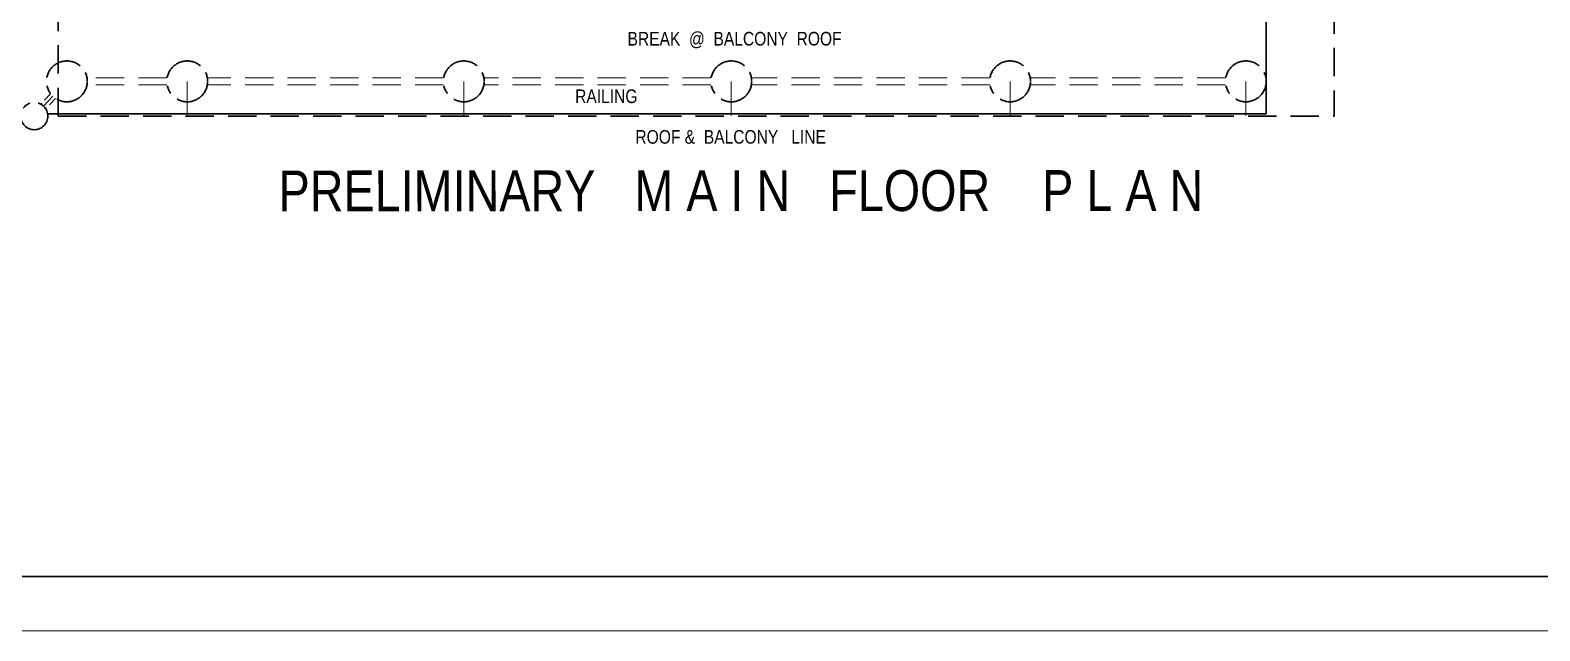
# Model space of a CAD drawing. Header units: inches. Extents: x 0 to 15350, y -6 to 2753.
# Drawn here: x 4489 to 5155, y 959 to 1224 of the extents above; entities that cross this region are included whole.
import ezdxf

# ---------------------------------------------------------------- set-up
doc = ezdxf.new("R2010")
doc.units = ezdxf.units.IN
doc.header["$MEASUREMENT"] = 0
doc.linetypes.add('CENTER', pattern=[2, 1.25, -0.25, 0.25, -0.25])
doc.linetypes.add('HIDDEN', pattern=[0.375, 0.25, -0.125])
doc.layers.add('ROOF', color=7, linetype='HIDDEN', lineweight=30)
doc.layers.add('WALL FRAMING', color=9, linetype='CENTER', lineweight=30)
doc.layers.add('TEXT80', color=9, linetype='Continuous')
doc.layers.add('TITLE BLOCK', color=7, linetype='Continuous')
doc.styles.add('ARCHENT', font='technical.ttf', dxfattribs={"height": 6})

msp = doc.modelspace()

# ---------------------------------------------------------------- linework, layer by layer
at = {"layer": 'ROOF', "color": 9, "linetype": 'HIDDEN', "ltscale": 50}
for p, q in [((4501.02, 1185.85), (4501.02, 1647.16)), ((5064.02, 1647.16), (5064.02, 1185.85)), ((4501.02, 1185.85), (5064.02, 1185.85))]:
    msp.add_line(p, q, dxfattribs=at)
at = {"layer": 'TITLE BLOCK', "color": 7, "linetype": 'Continuous', "lineweight": 30, "ltscale": 0.5}
msp.add_line((4104.8, 982.91), (5664.77, 982.91), dxfattribs=at)
at = {"layer": 'TITLE BLOCK', "color": 7, "linetype": 'Continuous', "lineweight": 0, "ltscale": 0.5}
msp.add_line((4056.8, 958.91), (5688.77, 958.91), dxfattribs=at)
at = {"layer": 'WALL FRAMING', "color": 9, "linetype": 'Continuous', "ltscale": 50}
for p in [(5034.02, 1259.78), (4496.47, 1186.85)]:
    msp.add_line(p, (5034.02, 1186.85), dxfattribs=at)
at = {"layer": 'WALL FRAMING', "color": 9, "linetype": 'HIDDEN', "lineweight": 20, "ltscale": 50}
for p, q in [((4549.02, 1202.66), (4513.93, 1202.66)), ((4549.02, 1199.66), (4513.93, 1199.66)), ((4671.02, 1202.66), (4567.02, 1202.66)), ((4671.02, 1199.66), (4567.02, 1199.66)), ((4789.02, 1202.66), (4689.02, 1202.66)), ((4789.02, 1199.66), (4689.02, 1199.66)), ((4912.02, 1202.66), (4807.02, 1202.66)), ((4912.02, 1199.66), (4807.02, 1199.66)), ((5016.02, 1202.66), (4930.02, 1202.66)), ((5016.02, 1199.66), (4930.02, 1199.66))]:
    msp.add_line(p, q, dxfattribs=at)
at = {"layer": 'WALL FRAMING', "color": 9, "lineweight": 9, "ltscale": 15}
for p, q in [((4558.02, 1201.16), (4558.02, 1186.16)), ((4680.02, 1201.16), (4680.02, 1186.16)), ((4798.02, 1201.16), (4798.02, 1186.16)), ((4921.02, 1201.16), (4921.02, 1186.16)), ((5025.02, 1201.16), (5025.02, 1186.16))]:
    msp.add_line(p, q, dxfattribs=at)
at = {"layer": 'WALL FRAMING', "color": 9, "linetype": 'HIDDEN', "lineweight": 20, "ltscale": 15}
for p, q in [((4497.68, 1195.63), (4493.57, 1191.25)), ((4499.86, 1193.57), (4495.75, 1189.2))]:
    msp.add_line(p, q, dxfattribs=at)
at = {"layer": 'WALL FRAMING', "color": 9, "linetype": 'Continuous', "ltscale": 150}
msp.add_line((4498.77, 1194.6), (4494.66, 1190.23), dxfattribs=at)
at = {"layer": 'WALL FRAMING', "color": 9, "ltscale": 15}
for centre, radius in [((4504.93, 1201.16), 9), ((4504.93, 1201.16), 9), ((4558.02, 1201.16), 9), ((4680.02, 1201.16), 9), ((4798.02, 1201.16), 9), ((4921.02, 1201.16), 9), ((5025.02, 1201.16), 9), ((4490.55, 1185.85), 6)]:
    msp.add_circle(centre, radius, dxfattribs=at)

# ---------------------------------------------------------------- texts
at = {"layer": 'TEXT80', "attachment_point": 5, "rotation": 0.03277, "style": 'ARCHENT'}
for s, insert, char_height, width in [('{\\C7;BREAK  @  BALCONY  ROOF}', (4799.47, 1219.36), 6, 360.0625), ('{\\C7;RAILING}', (4742.88, 1194.54), 6, 360.0625), ('{\\C7; ROOF &  BALCONY   LINE}', (4796.78, 1176.65), 6, 360.0625), ('{\\C7;PRELIMINARY   M A I N   FLOOR    P L A N}', (4802.27, 1152.83), 18, 435.3193)]:
    msp.add_mtext(s, dxfattribs=dict(at, insert=insert, char_height=char_height, width=width))

doc.saveas('drawing.dxf')
